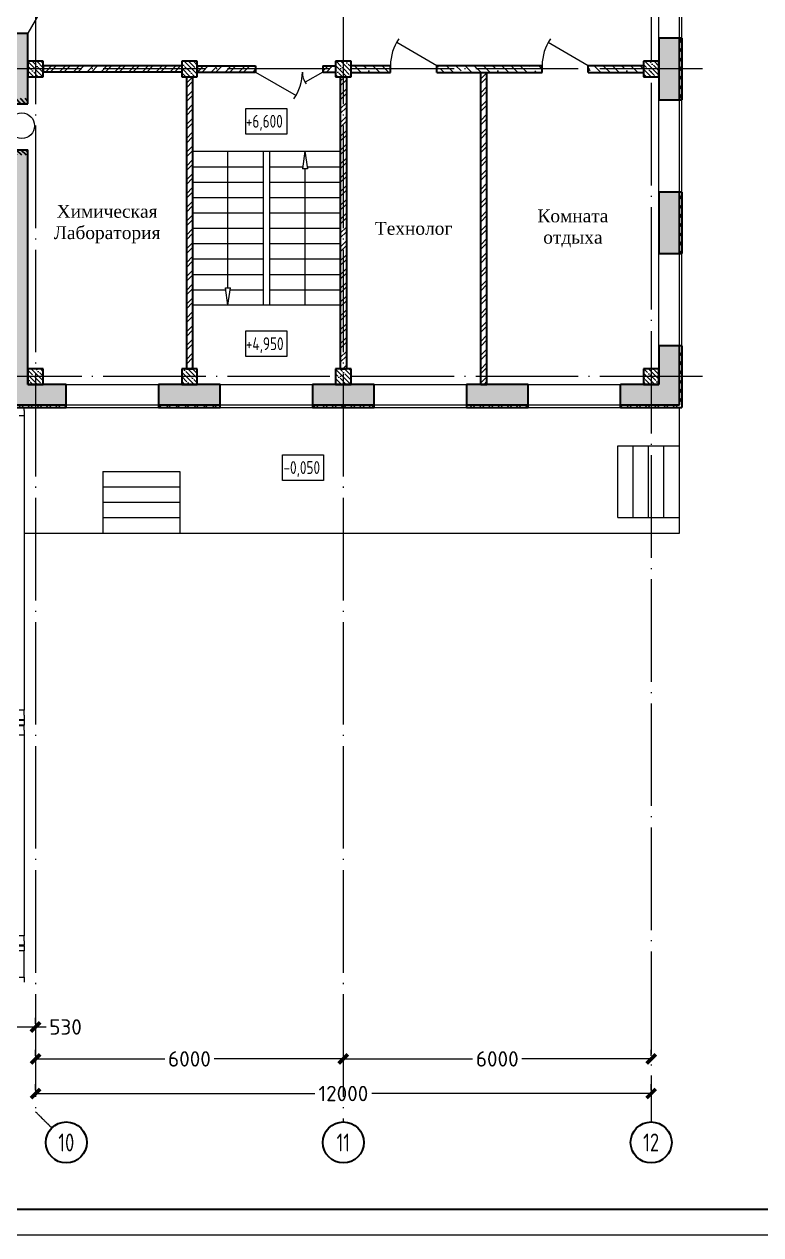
# Model space of a CAD drawing. Extents: x -965262 to 1142518, y -357520 to 71675.
# Drawn here: x -540997 to -526641, y -240088 to -216479 of the extents above; entities that cross this region are included whole.
import ezdxf

# ---------------------------------------------------------------- set-up
doc = ezdxf.new("R2010")
doc.units = 0
doc.header["$LTSCALE"] = 10
doc.linetypes.add('DOTE', pattern=[2.42, 2, -0.2, 0.02, -0.2])
doc.layers.get('0').update_dxf_attribs({"linetype": 'CONTINUOUS', "lineweight": 30})
doc.layers.get('Defpoints').update_dxf_attribs({"linetype": 'CONTINUOUS'})
doc.layers.add('DOTE', color=7, linetype='DOTE', lineweight=9)
doc.styles.add('GOST 2.304', font='isocpeur.ttf', dxfattribs={"width": 0.75, "height": 250})
doc.styles.get("Standard").update_dxf_attribs({"font": 'isocpeur.ttf', "height": 300})
doc.dimstyles.get("Standard").update_dxf_attribs({"dimscale": 100, "dimtxt": 300, "dimasz": 1.8, "dimexe": 1.8, "dimexo": 0.625, "dimgap": 0.9, "dimtad": 0, "dimdec": 0, "dimzin": 0, "dimdsep": 46, "dimtxsty": 'Standard', "dimblk": 'ARCHTICK', "dimcen": 0.9, "dimclrd": 256, "dimclre": 256, "dimclrt": 256, "dimadec": 0, "dimazin": 0, "dimtfac": 1, "dimtdec": 0, "dimtofl": 0, "dimtmove": 0, "dimatfit": 3, "dimfxl": 1, "dimtolj": 1, "dimtzin": 0, "dimlwd": 15, "dimlwe": 15, "dimarcsym": 0})
pattern_1 = [(135, (-631849.92, -214472.12), (-89.80256, -89.80256), []), (135, (-631849.92, -214382.32), (-89.80256, -89.80256), [158.75, -31.75, 0, -31.75])]
pattern_2 = [(135, (-631849.92, -214472.12), (-89.80256, -89.80256), []), (225, (-631849.92, -214472.12), (89.80256, -89.80256), [])]
pattern_3 = [(135, (-1378181, -304977.83), (-44.9012806, -44.9012806), [])]

# ---------------------------------------------------------------- blocks, each defined once
blk = doc.blocks.new('_ArchTick')
at = {"color": 0, "linetype": 'ByBlock', "lineweight": 0, "const_width": 0.4}
blk.add_lwpolyline([(-0.5, -0.5), (0.5, 0.5)], dxfattribs=at)
blk = doc.blocks.new('*D184')
at = {"lineweight": 15, "transparency": 16777216}
for p, q in [((-534777, -236595), (-534777, -236478)), ((-528777, -236595), (-528777, -236478)), ((-534777, -236658), (-532257, -236658)), ((-528777, -236658), (-531297, -236658))]:
    blk.add_line(p, q, dxfattribs=at)
at = {"layer": 'Defpoints', "color": 0, "lineweight": 15, "transparency": 16777216}
for p in [(-534777, -236658), (-534777, -236658), (-528777, -236658)]:
    blk.add_point(p, dxfattribs=at)
at = {"lineweight": 15, "transparency": 16777216, "xscale": 180, "yscale": 180, "zscale": 180, "rotation": 180}
blk.add_blockref('_ArchTick', (-534777, -236658), dxfattribs=at)
at = {"lineweight": 15, "transparency": 16777216, "xscale": 180, "yscale": 180, "zscale": 180}
blk.add_blockref('_ArchTick', (-528777, -236658), dxfattribs=at)
at = {"lineweight": 15, "transparency": 16777216, "insert": (-531777, -236658), "char_height": 300, "attachment_point": 5}
blk.add_mtext('\\A1;6000', dxfattribs=at)
blk = doc.blocks.new('*D185')
at = {"lineweight": 15, "transparency": 16777216}
for p, q in [((-540777, -236595), (-540777, -236478)), ((-534777, -236595), (-534777, -236478)), ((-540777, -236658), (-538257, -236658)), ((-534777, -236658), (-537297, -236658))]:
    blk.add_line(p, q, dxfattribs=at)
at = {"layer": 'Defpoints', "color": 0, "lineweight": 15, "transparency": 16777216}
for p in [(-540777, -236658), (-540777, -236658), (-534777, -236658)]:
    blk.add_point(p, dxfattribs=at)
at = {"lineweight": 15, "transparency": 16777216, "xscale": 180, "yscale": 180, "zscale": 180, "rotation": 180}
blk.add_blockref('_ArchTick', (-540777, -236658), dxfattribs=at)
at = {"lineweight": 15, "transparency": 16777216, "xscale": 180, "yscale": 180, "zscale": 180}
blk.add_blockref('_ArchTick', (-534777, -236658), dxfattribs=at)
at = {"lineweight": 15, "transparency": 16777216, "insert": (-537777, -236658), "char_height": 300, "attachment_point": 5}
blk.add_mtext('\\A1;6000', dxfattribs=at)
blk = doc.blocks.new('*D187')
at = {"lineweight": 15, "transparency": 16777216}
for p, q in [((-541307, -235973), (-541307, -235855)), ((-541307, -236035), (-540777, -236035)), ((-540777, -235973), (-540777, -235855)), ((-540777, -236035), (-540567, -236035))]:
    blk.add_line(p, q, dxfattribs=at)
at = {"layer": 'Defpoints', "color": 0, "lineweight": 15, "transparency": 16777216}
for p in [(-541307, -236035), (-541307, -236035), (-540777, -236035)]:
    blk.add_point(p, dxfattribs=at)
at = {"lineweight": 15, "transparency": 16777216, "xscale": 180, "yscale": 180, "zscale": 180, "rotation": 180}
blk.add_blockref('_ArchTick', (-541307, -236035), dxfattribs=at)
at = {"lineweight": 15, "transparency": 16777216, "xscale": 180, "yscale": 180, "zscale": 180}
blk.add_blockref('_ArchTick', (-540777, -236035), dxfattribs=at)
at = {"lineweight": 15, "transparency": 16777216, "insert": (-540192, -236035), "char_height": 300, "attachment_point": 5}
blk.add_mtext('\\A1;530', dxfattribs=at)
blk = doc.blocks.new('*D188')
at = {"lineweight": 15, "transparency": 16777216}
for p, q in [((-540777, -237270), (-540777, -237153)), ((-528777, -237270), (-528777, -237153)), ((-540777, -237333), (-535332, -237333)), ((-528777, -237333), (-534222, -237333))]:
    blk.add_line(p, q, dxfattribs=at)
at = {"layer": 'Defpoints', "color": 0, "lineweight": 15, "transparency": 16777216}
for p in [(-540777, -237333), (-528777, -237333), (-528777, -237333)]:
    blk.add_point(p, dxfattribs=at)
at = {"lineweight": 15, "transparency": 16777216, "xscale": 180, "yscale": 180, "zscale": 180, "rotation": 180}
blk.add_blockref('_ArchTick', (-540777, -237333), dxfattribs=at)
at = {"lineweight": 15, "transparency": 16777216, "xscale": 180, "yscale": 180, "zscale": 180}
blk.add_blockref('_ArchTick', (-528777, -237333), dxfattribs=at)
at = {"lineweight": 15, "transparency": 16777216, "insert": (-534777, -237333), "char_height": 300, "attachment_point": 5}
blk.add_mtext('\\A1;12000', dxfattribs=at)

msp = doc.modelspace()

# ---------------------------------------------------------------- hatches: boundary and pattern name
at = {"lineweight": 15}
h = msp.add_hatch(dxfattribs=at)
h.set_pattern_fill('ANSI35', color=256, scale=40, style=0)
h.set_pattern_definition([(45, (-963507.88, -163353.68), (-179.60512, 179.60512), []), (45, (-963328.27, -163353.68), (-179.60512, 179.60512), [317.5, -63.5, 0, -63.5])])
h.paths.add_polyline_path([(-540227.1, -198802.1), (-540492.1, -198802.1), (-540492.1, -199202.1), (-540227.1, -199202.1)], flags=17)
h.paths.add_polyline_path([(-539327.1, -198802.1), (-539592.1, -198802.1), (-539592.1, -199202.1), (-539327.1, -199202.1)])
h.paths.add_polyline_path([(-537177.4, -223502.1), (-538377.4, -223502.1), (-538377.4, -223902.1), (-537177.4, -223902.1)])
h.paths.add_polyline_path([(-534177.4, -223502.1), (-534777.4, -223502.1), (-534777.4, -223902.1), (-534177.4, -223902.1)])
h.paths.add_polyline_path([(-540177.4, -223502.1), (-540777.4, -223502.1), (-540777.4, -223902.1), (-540177.4, -223902.1)])
h.paths.add_polyline_path([(-540777.4, -223502.1), (-540927.4, -223502.1), (-540927.4, -223352.1), (-541307.4, -223352.1), (-541307.4, -223902.1), (-540777.4, -223902.1)])
h.paths.add_polyline_path([(-540927.4, -205352.1), (-541307.4, -205352.1), (-541307.4, -211352.1), (-540927.4, -211352.1)])
h.paths.add_polyline_path([(-528227.4, -223352.1), (-528627.4, -223352.1), (-528627.4, -223502.1), (-528777.4, -223502.1), (-528777.4, -223902.1), (-528227.4, -223902.1)])
h.paths.add_polyline_path([(-528227.4, -222752.3), (-528627.4, -222752.3), (-528627.4, -223352.1), (-528227.4, -223352.1)])
h.paths.add_polyline_path([(-528227.4, -219752.3), (-528627.4, -219752.3), (-528627.4, -220952.3), (-528227.4, -220952.3)])
h.paths.add_polyline_path([(-528227.4, -217352.1), (-528627.4, -217352.1), (-528627.4, -217952.3), (-528227.4, -217952.3)])
h.paths.add_polyline_path([(-528227.4, -216752.3), (-528627.4, -216752.3), (-528627.4, -217352.1), (-528227.4, -217352.1)])
h.paths.add_polyline_path([(-528227.4, -213752.3), (-528627.4, -213752.3), (-528627.4, -214952.3), (-528227.4, -214952.3)])
h.paths.add_polyline_path([(-528227.4, -211352.1), (-528627.4, -211352.1), (-528627.4, -211952.3), (-528227.4, -211952.3)])
h.paths.add_polyline_path([(-528227.4, -210752.3), (-528627.4, -210752.3), (-528627.4, -211352.1), (-528227.4, -211352.1)])
h.paths.add_polyline_path([(-528227.4, -207752.3), (-528627.4, -207752.3), (-528627.4, -208952.3), (-528227.4, -208952.3)])
h.paths.add_polyline_path([(-528227.4, -205352.1), (-528627.4, -205352.1), (-528627.4, -205952.3), (-528227.4, -205952.3)])
h.paths.add_polyline_path([(-528227.4, -204752.3), (-528627.4, -204752.3), (-528627.4, -205352.1), (-528227.4, -205352.1)])
h.paths.add_polyline_path([(-528227.4, -201752.3), (-528627.4, -201752.3), (-528627.4, -202952.3), (-528227.4, -202952.3)])
h.paths.add_polyline_path([(-528227.4, -199352.1), (-528627.4, -199352.1), (-528627.4, -199952.3), (-528227.4, -199952.3)])
h.paths.add_polyline_path([(-528227.4, -198802.1), (-528777.4, -198802.1), (-528777.4, -199202.1), (-528627.4, -199202.1), (-528627.4, -199352.1), (-528227.4, -199352.1)])
h.paths.add_polyline_path([(-528777.4, -198802.1), (-529378.2, -198802.1), (-529378.2, -199202.1), (-528777.4, -199202.1)])
h.paths.add_polyline_path([(-531178.2, -198802.1), (-532378.2, -198802.1), (-532378.2, -199202.1), (-531178.2, -199202.1)])
h.paths.add_polyline_path([(-534178.2, -198802.1), (-534777.4, -198802.1), (-534777.4, -199202.1), (-534178.2, -199202.1)])
h.paths.add_polyline_path([(-534777.4, -198802.1), (-539327.1, -198802.1), (-539327.1, -199202.1), (-534777.4, -199202.1)])
h.paths.add_polyline_path([(-540227.1, -198802.1), (-540777.4, -198802.1), (-540777.4, -199202.1), (-540227.1, -199202.1)])
h.paths.add_polyline_path([(-540777.4, -198802.1), (-541307.4, -198802.1), (-541307.4, -199352.1), (-540927.4, -199352.1), (-540927.4, -199202.1), (-540777.4, -199202.1)])
h.paths.add_polyline_path([(-540927.4, -199352.1), (-541307.4, -199352.1), (-541307.4, -205352.1), (-540927.4, -205352.1)])
h.paths.add_polyline_path([(-534777.4, -223502.1), (-535377.4, -223502.1), (-535377.4, -223902.1), (-534777.4, -223902.1)])
h.paths.add_polyline_path([(-531177.4, -223902.1), (-531177.4, -223502.1), (-532377.4, -223502.1), (-532377.4, -223902.1)])
h.paths.add_polyline_path([(-529377.4, -223502.1), (-529377.4, -223902.1), (-528777.4, -223902.1), (-528777.4, -223502.1)])
h.paths.add_polyline_path([(-541307.4, -215752), (-540927.4, -215751.9), (-540927.4, -211352.1), (-541307.4, -211352.1)])
h.paths.add_polyline_path([(-540927.4, -216651.9), (-541307.4, -216652.1), (-541307.4, -217352.1), (-540927.4, -217352.1)])
h.paths.add_polyline_path([(-540927.4, -218931.7), (-541307.4, -218931.7), (-541307.4, -223352.1), (-540927.4, -223352.1)])
h.paths.add_polyline_path([(-541307.4, -218031.7), (-540927.4, -218031.7), (-540927.4, -217352.1), (-541307.4, -217352.1)])
h.paths.add_polyline_path([(-537177.4, -199202.1), (-535377.4, -199202.1), (-535377.4, -198802.1), (-537177.4, -198802.1)])
h = msp.add_hatch(dxfattribs=at)
h.set_pattern_fill('ANSI32', color=1, scale=20, style=0)
h.set_pattern_definition([(45, (-1378181, -304977.83), (-134.70384, 134.70384), []), (45, (-1378091.2, -304977.83), (-134.70384, 134.70384), [])])
h.paths.add_polyline_path([(-536377.4, -217292.1), (-536486.2, -217292.1), (-536486.2, -217412.1), (-536377.4, -217412.1)], flags=17)
h.paths.add_polyline_path([(-528927.4, -205282.1), (-532637.4, -205282.1), (-532637.4, -205422.1), (-528927.4, -205422.1)], flags=17)
h.paths.add_polyline_path([(-533537.4, -205282.1), (-534627.4, -205282.1), (-534627.4, -205422.1), (-533537.4, -205422.1)], flags=16)
h.paths.add_polyline_path([(-533857.4, -217282.1), (-534627.4, -217282.1), (-534627.4, -217422.1), (-533857.4, -217422.1)], flags=17)
h.paths.add_polyline_path([(-530902.4, -217282.1), (-532957.4, -217282.1), (-532957.4, -217422.1), (-530902.4, -217422.1)], flags=17)
h.paths.add_polyline_path([(-528927.4, -217282.1), (-530002.4, -217282.1), (-530002.4, -217422.1), (-528927.4, -217422.1)], flags=17)
h.paths.add_polyline_path([(-534807.4, -211122.1), (-534927.4, -211122.1), (-534927.4, -211202.1), (-534807.4, -211202.1)], flags=17)
h.paths.add_polyline_path([(-540037.4, -203972.1), (-540927.4, -203972.1), (-540927.4, -204092.1), (-540037.4, -204092.1)])
h.paths.add_polyline_path([(-537287.4, -203972.1), (-539137.4, -203972.1), (-539137.4, -204092.1), (-538247.4, -204092.1), (-538247.4, -208202.1), (-539137.4, -208202.1), (-539137.4, -208322.1), (-538247.4, -208322.1), (-538247.4, -208442.1), (-538127.4, -208442.1), (-538127.4, -207442.1), (-536327.4, -207442.1), (-536327.4, -209242.1), (-538127.4, -209242.1), (-538127.4, -209142.1), (-538247.4, -209142.1), (-538247.4, -210422.1), (-538127.4, -210422.1), (-538127.4, -210342.1), (-537957.4, -210342.1), (-537957.4, -210222.1), (-538127.4, -210222.1), (-538127.4, -209362.1), (-536327.4, -209362.1), (-536327.4, -210222.1), (-537257.4, -210222.1), (-537257.4, -210342.1), (-536327.4, -210342.1), (-536327.4, -211202.1), (-538127.4, -211202.1), (-538127.4, -211122.1), (-538247.4, -211122.1), (-538247.4, -211322.1), (-536327.4, -211322.1), (-536327.4, -212012.1), (-536207.4, -212012.1), (-536207.4, -211322.1), (-534927.4, -211322.1), (-534927.4, -211202.1), (-536207.4, -211202.1), (-536207.4, -210342.1), (-534927.4, -210342.1), (-534927.4, -210422.1), (-534807.4, -210422.1), (-534807.4, -210142.1), (-534927.4, -210142.1), (-534927.4, -210222.1), (-536207.4, -210222.1), (-536207.4, -209362.1), (-534927.4, -209362.1), (-534927.4, -209442.1), (-534807.4, -209442.1), (-534807.4, -209362.1), (-533657.4, -209362.1), (-533657.4, -209442.1), (-533537.4, -209442.1), (-533537.4, -209242.1), (-534807.4, -209242.1), (-534807.4, -209112.1), (-534927.4, -209112.1), (-534927.4, -209242.1), (-536207.4, -209242.1), (-536207.4, -207442.1), (-534927.4, -207442.1), (-534927.4, -208412.1), (-534807.4, -208412.1), (-534807.4, -207442.1), (-533537.4, -207442.1), (-533537.4, -206272.1), (-533657.4, -206272.1), (-533657.4, -207322.1), (-535307.4, -207322.1), (-535307.4, -206272.1), (-535427.4, -206272.1), (-535427.4, -207322.1), (-538127.4, -207322.1), (-538127.4, -205412.1), (-535427.4, -205412.1), (-535427.4, -205572.1), (-535307.4, -205572.1), (-535307.4, -205412.1), (-534927.4, -205412.1), (-534927.4, -205292.1), (-538127.4, -205292.1), (-538127.4, -204092.1), (-537287.4, -204092.1)])
h.paths.add_polyline_path([(-540037.4, -208202.1), (-540927.4, -208202.1), (-540927.4, -208322.1), (-540037.4, -208322.1)])
h.paths.add_polyline_path([(-533502.4, -211202.1), (-533537.4, -211202.1), (-533537.4, -210142.1), (-533657.4, -210142.1), (-533657.4, -211202.1), (-534627.4, -211202.1), (-534627.4, -211322.1), (-533502.4, -211322.1)])
h.paths.add_polyline_path([(-529927.4, -211202.1), (-532902.4, -211202.1), (-532902.4, -211322.1), (-532867.4, -211322.1), (-532867.4, -211832.1), (-532747.4, -211832.1), (-532747.4, -211322.1), (-530147.4, -211322.1), (-530147.4, -213512.1), (-530027.4, -213512.1), (-530027.4, -211322.1), (-529927.4, -211322.1)])
h.paths.add_polyline_path([(-528927.4, -211202.1), (-529027.4, -211202.1), (-529027.4, -211322.1), (-528927.4, -211322.1)])
h.paths.add_polyline_path([(-532747.4, -212732.1), (-532867.4, -212732.1), (-532867.4, -212822.1), (-536207.4, -212822.1), (-536207.4, -212612.1), (-536327.4, -212612.1), (-536327.4, -212822.1), (-539777.4, -212822.1), (-539777.4, -212942.1), (-539527.4, -212942.1), (-539527.4, -215882.1), (-538957.4, -215882.1), (-538957.4, -215762.1), (-539407.4, -215762.1), (-539407.4, -212942.1), (-537607.4, -212942.1), (-537607.4, -215762.1), (-538057.4, -215762.1), (-538057.4, -215882.1), (-536937.4, -215882.1), (-536937.4, -215762.1), (-537487.4, -215762.1), (-537487.4, -212942.1), (-535487.4, -212942.1), (-535487.4, -213902.1), (-535367.4, -213902.1), (-535367.4, -212942.1), (-532867.4, -212942.1), (-532867.4, -213512.1), (-532747.4, -213512.1)])
h.paths.add_polyline_path([(-540677.4, -212822.1), (-540927.4, -212822.1), (-540927.4, -212942.1), (-540677.4, -212942.1)])
h.paths.add_polyline_path([(-530027.4, -214412.1), (-530147.4, -214412.1), (-530147.4, -215762.1), (-532747.4, -215762.1), (-532747.4, -214412.1), (-532867.4, -214412.1), (-532867.4, -215762.1), (-535367.4, -215762.1), (-535367.4, -214802.1), (-535487.4, -214802.1), (-535487.4, -215762.1), (-536037.4, -215762.1), (-536037.4, -215882.1), (-530027.4, -215882.1)])
h.paths.add_polyline_path([(-537717.4, -217502.1), (-537837.4, -217502.1), (-537837.4, -223202.1), (-537717.4, -223202.1)])
h.paths.add_polyline_path([(-537927.4, -217292.1), (-540627.4, -217292.1), (-540627.4, -217412.1), (-537927.4, -217412.1)])
h.paths.add_polyline_path([(-536377.4, -217292.1), (-537627.4, -217292.1), (-537627.4, -217412.1), (-536377.4, -217412.1)])
h.paths.add_polyline_path([(-534927.4, -217292.1), (-535177.4, -217292.1), (-535177.4, -217412.1), (-534927.4, -217412.1)])
h.paths.add_polyline_path([(-533857.4, -217282.1), (-534627.4, -217282.1), (-534627.4, -217422.1), (-533857.4, -217422.1)], flags=17)
h.paths.add_polyline_path([(-534717.4, -217502.1), (-534837.4, -217502.1), (-534837.4, -223202.1), (-534717.4, -223202.1)])
h.paths.add_polyline_path([(-530902.4, -217282.1), (-532957.4, -217282.1), (-532957.4, -217422.1), (-530902.4, -217422.1)], flags=17)
h.paths.add_polyline_path([(-531977.4, -217422.1), (-532097.4, -217422.1), (-532097.4, -223502.1), (-531977.4, -223502.1)])
h.paths.add_polyline_path([(-528927.4, -217282.1), (-530002.4, -217282.1), (-530002.4, -217422.1), (-528927.4, -217422.1)], flags=17)
h.paths.add_polyline_path([(-534807.4, -199502.1), (-534927.4, -199502.1), (-534927.4, -202887.1), (-534807.4, -202887.1)])
h.paths.add_polyline_path([(-534807.4, -203787.1), (-534927.4, -203787.1), (-534927.4, -203972.1), (-536387.4, -203972.1), (-536387.4, -204092.1), (-534927.4, -204092.1), (-534927.4, -205202.1), (-534807.4, -205202.1)])
h.paths.add_polyline_path([(-528927.4, -205282.1), (-532637.4, -205282.1), (-532637.4, -205422.1), (-528927.4, -205422.1)], flags=17)
h.paths.add_polyline_path([(-533537.4, -205282.1), (-534627.4, -205282.1), (-534627.4, -205422.1), (-533537.4, -205422.1)], flags=17)
h.paths.add_polyline_path([(-533537.4, -205422.1), (-533657.4, -205422.1), (-533657.4, -205572.1), (-533537.4, -205572.1)], flags=17)
h = msp.add_hatch(dxfattribs=at)
h.set_pattern_fill('ANSI37', color=256, scale=40, angle=90, style=0)
h.set_pattern_definition(pattern_2)
h.paths.add_polyline_path([(-528177.4, -216752.1), (-528227.4, -216752.1), (-528227.4, -217952.3), (-528177.4, -217952.3)])
h = msp.add_hatch(dxfattribs=at)
h.set_pattern_fill('ANSI35', color=256, scale=20, angle=90, style=0)
h.set_pattern_definition(pattern_1)
h.paths.add_polyline_path([(-540777.4, -217202.1), (-540927.4, -217202.1), (-540927.4, -217352.1), (-540777.4, -217352.1)])
h.paths.add_polyline_path([(-540777.4, -217352.1), (-540927.4, -217352.1), (-540927.4, -217502.1), (-540777.4, -217502.1)])
h.paths.add_polyline_path([(-540627.4, -217352.1), (-540777.4, -217352.1), (-540777.4, -217502.1), (-540627.4, -217502.1)])
h.paths.add_polyline_path([(-540627.4, -217202.1), (-540777.4, -217202.1), (-540777.4, -217352.1), (-540627.4, -217352.1)])
h = msp.add_hatch(dxfattribs=at)
h.set_pattern_fill('ANSI35', color=256, scale=20, angle=90, style=0)
h.set_pattern_definition(pattern_1)
h.paths.add_polyline_path([(-537777.4, -217202.1), (-537927.4, -217202.1), (-537927.4, -217352.1), (-537777.4, -217352.1)])
h.paths.add_polyline_path([(-537777.4, -217352.1), (-537927.4, -217352.1), (-537927.4, -217502.1), (-537777.4, -217502.1)])
h.paths.add_polyline_path([(-537627.4, -217352.1), (-537777.4, -217352.1), (-537777.4, -217502.1), (-537627.4, -217502.1)])
h.paths.add_polyline_path([(-537627.4, -217202.1), (-537777.4, -217202.1), (-537777.4, -217352.1), (-537627.4, -217352.1)])
h = msp.add_hatch(dxfattribs=at)
h.set_pattern_fill('ANSI35', color=256, scale=20, angle=90, style=0)
h.set_pattern_definition(pattern_1)
h.paths.add_polyline_path([(-534777.4, -217202.1), (-534927.4, -217202.1), (-534927.4, -217352.1), (-534777.4, -217352.1)])
h.paths.add_polyline_path([(-534777.4, -217352.1), (-534927.4, -217352.1), (-534927.4, -217502.1), (-534777.4, -217502.1)])
h.paths.add_polyline_path([(-534627.4, -217352.1), (-534777.4, -217352.1), (-534777.4, -217502.1), (-534627.4, -217502.1)])
h.paths.add_polyline_path([(-534627.4, -217202.1), (-534777.4, -217202.1), (-534777.4, -217352.1), (-534627.4, -217352.1)])
h = msp.add_hatch(dxfattribs=at)
h.set_pattern_fill('ANSI35', color=256, scale=20, angle=90, style=0)
h.set_pattern_definition(pattern_1)
h.paths.add_polyline_path([(-528777.4, -217202.1), (-528927.4, -217202.1), (-528927.4, -217352.1), (-528777.4, -217352.1)])
h.paths.add_polyline_path([(-528777.4, -217352.1), (-528927.4, -217352.1), (-528927.4, -217502.1), (-528777.4, -217502.1)])
h.paths.add_polyline_path([(-528627.4, -217352.1), (-528777.4, -217352.1), (-528777.4, -217502.1), (-528627.4, -217502.1)])
h.paths.add_polyline_path([(-528627.4, -217202.1), (-528777.4, -217202.1), (-528777.4, -217352.1), (-528627.4, -217352.1)])
h = msp.add_hatch(dxfattribs=at)
h.set_pattern_fill('ANSI35', color=256, scale=40, angle=90)
h.set_pattern_definition([(135, (-631849.92, -214472.12), (-179.6051, -179.6051), []), (135, (-631849.92, -214292.52), (-179.6051, -179.6051), [317.5, -63.5, 0, -63.5])])
h.paths.add_polyline_path([(-533857.4, -217422.1), (-533857.4, -217282.1), (-534627.4, -217282.1), (-534627.4, -217422.1)])
h.paths.add_polyline_path([(-530902.4, -217422.1), (-530902.4, -217282.1), (-532957.4, -217282.1), (-532957.4, -217422.1)])
h.paths.add_polyline_path([(-528927.4, -217422.1), (-528927.4, -217282.1), (-530002.4, -217282.1), (-530002.4, -217422.1)])
h = msp.add_hatch()
h.set_pattern_fill('ANSI31', color=3, scale=20, angle=90)
h.set_pattern_definition(pattern_3)
h.paths.add_polyline_path([(-541227.1, -217922.1), (-540927.1, -217922.1), (-540927.1, -218022.1), (-541227.1, -218022.1)])
h.paths.add_polyline_path([(-541307.1, -217922.1), (-541227.1, -217922.1), (-541227.1, -218022.1), (-541307.1, -218022.1)])
h = msp.add_hatch()
h.set_pattern_fill('ANSI31', color=3, scale=20, angle=90)
h.set_pattern_definition(pattern_3)
h.paths.add_polyline_path([(-541226.7, -218932.3), (-540926.7, -218932.3), (-540926.7, -219032.3), (-541226.7, -219032.3)])
h.paths.add_polyline_path([(-541306.7, -218932.3), (-541226.7, -218932.3), (-541226.7, -219032.3), (-541306.7, -219032.3)])
h = msp.add_hatch(dxfattribs=at)
h.set_pattern_fill('ANSI37', color=256, scale=40, angle=90, style=0)
h.set_pattern_definition(pattern_2)
h.paths.add_polyline_path([(-528177.4, -219752.1), (-528227.4, -219752.1), (-528227.4, -220952.3), (-528177.4, -220952.3)])
h = msp.add_hatch(dxfattribs=at)
h.set_pattern_fill('ANSI37', color=256, scale=40, angle=90, style=0)
h.set_pattern_definition(pattern_2)
h.paths.add_polyline_path([(-528177.4, -222752.1), (-528227.4, -222752.1), (-528227.4, -223902.1), (-529377.4, -223902.1), (-529377.4, -223952.1), (-528177.4, -223952.1)])
h = msp.add_hatch(dxfattribs=at)
h.set_pattern_fill('ANSI35', color=256, scale=20, angle=90, style=0)
h.set_pattern_definition(pattern_1)
h.paths.add_polyline_path([(-540777.4, -223202.1), (-540927.4, -223202.1), (-540927.4, -223352.1), (-540777.4, -223352.1)])
h.paths.add_polyline_path([(-540777.4, -223352.1), (-540927.4, -223352.1), (-540927.4, -223502.1), (-540777.4, -223502.1)])
h.paths.add_polyline_path([(-540627.4, -223352.1), (-540777.4, -223352.1), (-540777.4, -223502.1), (-540627.4, -223502.1)])
h.paths.add_polyline_path([(-540627.4, -223202.1), (-540777.4, -223202.1), (-540777.4, -223352.1), (-540627.4, -223352.1)])
h = msp.add_hatch(dxfattribs=at)
h.set_pattern_fill('ANSI35', color=256, scale=20, angle=90, style=0)
h.set_pattern_definition(pattern_1)
h.paths.add_polyline_path([(-537777.4, -223202.1), (-537927.4, -223202.1), (-537927.4, -223352.1), (-537777.4, -223352.1)])
h.paths.add_polyline_path([(-537777.4, -223352.1), (-537927.4, -223352.1), (-537927.4, -223502.1), (-537777.4, -223502.1)])
h.paths.add_polyline_path([(-537627.4, -223352.1), (-537777.4, -223352.1), (-537777.4, -223502.1), (-537627.4, -223502.1)])
h.paths.add_polyline_path([(-537627.4, -223202.1), (-537777.4, -223202.1), (-537777.4, -223352.1), (-537627.4, -223352.1)])
h = msp.add_hatch(dxfattribs=at)
h.set_pattern_fill('ANSI35', color=256, scale=20, angle=90, style=0)
h.set_pattern_definition(pattern_1)
h.paths.add_polyline_path([(-534777.4, -223202.1), (-534927.4, -223202.1), (-534927.4, -223352.1), (-534777.4, -223352.1)])
h.paths.add_polyline_path([(-534777.4, -223352.1), (-534927.4, -223352.1), (-534927.4, -223502.1), (-534777.4, -223502.1)])
h.paths.add_polyline_path([(-534627.4, -223352.1), (-534777.4, -223352.1), (-534777.4, -223502.1), (-534627.4, -223502.1)])
h.paths.add_polyline_path([(-534627.4, -223202.1), (-534777.4, -223202.1), (-534777.4, -223352.1), (-534627.4, -223352.1)])
h = msp.add_hatch(dxfattribs=at)
h.set_pattern_fill('ANSI35', color=256, scale=20, angle=90, style=0)
h.set_pattern_definition(pattern_1)
h.paths.add_polyline_path([(-528777.4, -223202.1), (-528927.4, -223202.1), (-528927.4, -223352.1), (-528777.4, -223352.1)])
h.paths.add_polyline_path([(-528777.4, -223352.1), (-528927.4, -223352.1), (-528927.4, -223502.1), (-528777.4, -223502.1)])
h.paths.add_polyline_path([(-528627.4, -223352.1), (-528777.4, -223352.1), (-528777.4, -223502.1), (-528627.4, -223502.1)])
h.paths.add_polyline_path([(-528627.4, -223202.1), (-528777.4, -223202.1), (-528777.4, -223352.1), (-528627.4, -223352.1)])
h = msp.add_hatch(dxfattribs=at)
h.set_pattern_fill('ANSI37', color=256, scale=40, angle=90, style=0)
h.set_pattern_definition([(135, (-546537.72, -223683.54), (-89.8026, -89.8026), []), (225, (-546537.72, -223683.54), (89.8026, -89.8026), [])])
h.paths.add_polyline_path([(-545807.4, -223652.1), (-548807.4, -223652.1), (-548807.4, -223702.1), (-545807.4, -223702.1)], flags=17)
h.paths.add_polyline_path([(-538377.4, -223902.1), (-538377.4, -223952.1), (-537177.4, -223952.1), (-537177.4, -223902.1)])
h.paths.add_polyline_path([(-548807.4, -223652.1), (-545807.4, -223652.1), (-545807.4, -223702.1), (-548807.4, -223702.1)])
h = msp.add_hatch(dxfattribs=at)
h.set_pattern_fill('ANSI37', color=256, scale=40, angle=90)
h.set_pattern_definition(pattern_2)
h.paths.add_polyline_path([(-541307.4, -223652.1), (-542807.4, -223652.1), (-542807.4, -223702.1), (-541357.4, -223702.1), (-541357.4, -223952.1), (-540177.4, -223952.1), (-540177.4, -223902.1), (-541307.4, -223902.1)])
h = msp.add_hatch(dxfattribs=at)
h.set_pattern_fill('ANSI37', color=256, scale=40, angle=90, style=0)
h.set_pattern_definition(pattern_2)
h.paths.add_polyline_path([(-535377.4, -223952.1), (-534487.4, -223952.1), (-534487.4, -223902.1), (-535377.4, -223902.1)])
h.paths.add_polyline_path([(-534487.4, -223952.1), (-534177.4, -223952.1), (-534177.4, -223902.1), (-534487.4, -223902.1)])
h = msp.add_hatch(dxfattribs=at)
h.set_pattern_fill('ANSI37', color=256, scale=40, angle=90, style=0)
h.set_pattern_definition(pattern_2)
h.paths.add_polyline_path([(-532377.4, -223902.1), (-532377.4, -223952.1), (-531177.4, -223952.1), (-531177.4, -223902.1)])

# ---------------------------------------------------------------- linework, layer by layer
for p, q in [((-528627.4, -216752.3, -4711.1), (-528627.4, -214952.3, -4711.1)), ((-528227.4, -216752.3, -4711.1), (-528227.4, -214952.3, -4711.1)), ((-528177.4, -216752.3, -2902.6), (-528177.4, -214952.3, -2902.6)), ((-540477.3, -215872.3, -4711.1), (-540927.1, -216651.9, -4711.1)), ((-533736.8, -216832.1, -4711.1), (-532957.4, -217282.1, -4711.1)), ((-530781.8, -216832.1, -4711.1), (-530002.4, -217282.1, -4711.1)), ((-536486.2, -217412.5, -4711.1), (-535698.1, -217867.5, -4711.1)), ((-535177.4, -217412.1, -4711.1), (-535522.9, -217611.2, -4711.1)), ((-536677.4, -218122.3, -4711.1), (-535877.4, -218122.3, -4711.1)), ((-536677.4, -218622.3, -4711.1), (-536677.4, -218122.3, -4711.1)), ((-535877.4, -218122.3, -4711.1), (-535877.4, -218622.3, -4711.1)), ((-528627.4, -219752.3, -4711.1), (-528627.4, -217952.3, -4711.1)), ((-528227.4, -219752.3, -4711.1), (-528227.4, -217952.3, -4711.1)), ((-528177.4, -219752.3, -2902.6), (-528177.4, -217952.3, -2902.6)), ((-535877.4, -218622.3, -4711.1), (-536677.4, -218622.3, -4711.1)), ((-537717.4, -218957.1, -4711.1), (-534837.4, -218957.1, -4711.1)), ((-537027.4, -221617.8, -4711.1), (-537027.4, -218957.1, -4711.1)), ((-536337.4, -218957.1, -4711.1), (-536337.4, -221957.1, -4711.1)), ((-536217.4, -218957.1, -4711.1), (-536217.4, -221957.1, -4711.1)), ((-535527.4, -218957.1, -4711.1), (-535576.4, -219296.4, -4711.1)), ((-535527.4, -218957.1, -4711.1), (-535478.4, -219296.4, -4711.1)), ((-537717.4, -219257.1, -4711.1), (-536337.4, -219257.1, -4711.1)), ((-536217.4, -219257.1, -4711.1), (-535570.8, -219257.1, -4711.1)), ((-535478.4, -219296.4, -4711.1), (-535576.4, -219296.4, -4711.1)), ((-535527.4, -219296.4, -4711.1), (-535527.4, -221957.1, -4711.1)), ((-535484.1, -219257.1, -4711.1), (-534837.4, -219257.1, -4711.1)), ((-537717.4, -219557.1, -4711.1), (-536337.4, -219557.1, -4711.1)), ((-536217.4, -219557.1, -4711.1), (-534837.4, -219557.1, -4711.1)), ((-537717.4, -219857.1, -4711.1), (-536337.4, -219857.1, -4711.1)), ((-536217.4, -219857.1, -4711.1), (-534837.4, -219857.1, -4711.1)), ((-537717.4, -220157.1, -4711.1), (-536337.4, -220157.1, -4711.1)), ((-536217.4, -220157.1, -4711.1), (-534837.4, -220157.1, -4711.1)), ((-537717.4, -220457.1, -4711.1), (-536337.4, -220457.1, -4711.1)), ((-536217.4, -220457.1, -4711.1), (-534837.4, -220457.1, -4711.1)), ((-537717.4, -220757.1, -4711.1), (-536337.4, -220757.1, -4711.1)), ((-536217.4, -220757.1, -4711.1), (-534837.4, -220757.1, -4711.1)), ((-528627.4, -222752.3, -4711.1), (-528627.4, -220952.3, -4711.1)), ((-528227.4, -222752.3, -4711.1), (-528227.4, -220952.3, -4711.1)), ((-528177.4, -222752.3, -4711.1), (-528177.4, -220952.3, -4711.1)), ((-537717.4, -221057.1, -4711.1), (-536337.4, -221057.1, -4711.1)), ((-536217.4, -221057.1, -4711.1), (-534837.4, -221057.1, -4711.1)), ((-537717.4, -221357.1, -4711.1), (-536337.4, -221357.1, -4711.1)), ((-536217.4, -221357.1, -4711.1), (-534837.4, -221357.1, -4711.1)), ((-537717.4, -221657.1, -4711.1), (-537070.7, -221657.1, -4711.1)), ((-537027.4, -221957.1, -4711.1), (-537076.4, -221617.8, -4711.1)), ((-537076.4, -221617.8, -4711.1), (-536978.4, -221617.8, -4711.1)), ((-537027.4, -221957.1, -4711.1), (-536978.4, -221617.8, -4711.1)), ((-536984.1, -221657.1, -4711.1), (-536337.4, -221657.1, -4711.1)), ((-536217.4, -221657.1, -4711.1), (-534837.4, -221657.1, -4711.1)), ((-534837.4, -221957.1, -4711.1), (-537717.4, -221957.1, -4711.1)), ((-536677.4, -222460.6, -4711.1), (-535877.4, -222460.6, -4711.1)), ((-536677.4, -222960.6, -4711.1), (-536677.4, -222460.6, -4711.1)), ((-535877.4, -222460.6, -4711.1), (-535877.4, -222960.6, -4711.1)), ((-535877.4, -222960.6, -4711.1), (-536677.4, -222960.6, -4711.1)), ((-540177.4, -223502.1, -4711.1), (-538377.4, -223502.1, -4711.1)), ((-537177.4, -223502.1, -4711.1), (-535377.4, -223502.1, -4711.1)), ((-534177.4, -223502.1, -4711.1), (-532377.4, -223502.1, -4711.1)), ((-531177.4, -223502.1, -4711.1), (-529377.4, -223502.1, -4711.1)), ((-540997.4, -224014.1, 216.9), (-540999.7, -224014.1, 216.9)), ((-540997.4, -224014.1, 216.9), (-540997.4, -223952.1, 216.9)), ((-540997.4, -224014.1, 216.9), (-540997.4, -224114.1, 216.9)), ((-540177.4, -223902.1, -4711.1), (-538377.4, -223902.1, -4711.1)), ((-540177.4, -223952.1, -2902.6), (-538377.4, -223952.1, -2902.6)), ((-537177.4, -223902.1, -4711.1), (-535377.4, -223902.1, -4711.1)), ((-537177.4, -223952.1, -2902.6), (-535377.4, -223952.1, -2902.6)), ((-534177.4, -223902.1, -4711.1), (-532377.4, -223902.1, -4711.1)), ((-534177.4, -223952.1, -2902.6), (-532377.4, -223952.1, -2902.6)), ((-531177.4, -223902.1, -4711.1), (-529377.4, -223902.1, -4711.1)), ((-531177.4, -223952.1, -2902.6), (-529377.4, -223952.1, -2902.6)), ((-528227.4, -226402.1, -1808.5), (-528227.4, -223952.1, 301.4)), ((-540997.4, -224114.1, 216.9), (-541097.4, -224114.1, 216.9)), ((-540997.4, -224114.1, 216.9), (-540997.4, -229857.1, 216.9)), ((-529427.4, -224702.1, -1808.5), (-528227.4, -224702.1, -1808.5)), ((-529427.4, -226102.1, -1808.5), (-529427.4, -224702.1, -1808.5)), ((-529127.4, -226102.1, -1808.5), (-529127.4, -224702.1, -1808.5)), ((-528827.4, -226102.1, -1808.5), (-528827.4, -224702.1, -1808.5)), ((-528527.4, -226102.1, -1808.5), (-528527.4, -224702.1, -1808.5)), ((-535963.7, -224876), (-535163.7, -224876)), ((-535963.7, -225376), (-535963.7, -224876)), ((-535163.7, -224876), (-535163.7, -225376)), ((-539467.4, -225202.1, 0), (-539467.4, -226402.1, 0)), ((-539467.4, -225202.1, -1808.5), (-537967.4, -225202.1, -1808.5)), ((-537967.4, -225202.1, 0), (-537967.4, -226402.1, 0)), ((-535163.7, -225376), (-535963.7, -225376)), ((-539467.4, -225502.1, -1808.5), (-537967.4, -225502.1, -1808.5)), ((-539467.4, -225802.1, -1808.5), (-537967.4, -225802.1, -1808.5)), ((-539467.4, -226102.1, -1808.5), (-537967.4, -226102.1, -1808.5)), ((-529427.4, -226102.1, -1808.5), (-528227.4, -226102.1, -1808.5)), ((-540997.4, -226402.1, -1808.5), (-528227.4, -226402.1, -1808.5)), ((-540997.4, -229857.1, 216.9), (-541097.4, -229857.1, 216.9)), ((-540997.4, -229957.1, 216.9), (-540997.4, -229857.1, 216.9)), ((-540997.4, -230042.1, 216.9), (-541097.4, -230042.1, 216.9)), ((-541097.4, -230052.1, 216.9), (-540997.4, -230052.1, 216.9)), ((-540997.4, -230152.1, 216.9), (-541097.4, -230152.1, 216.9)), ((-540997.4, -230162.1, 216.9), (-541097.4, -230162.1, 216.9)), ((-540997.4, -229957.1, 216.9), (-540999.7, -229957.1, 216.9)), ((-540997.4, -229957.1, 216.9), (-540997.4, -230042.1, 216.9)), ((-540997.4, -230042.1, 216.9), (-540997.4, -230052.1, 216.9)), ((-540997.4, -230052.1, 216.9), (-540997.4, -230152.1, 216.9)), ((-540997.4, -230162.1, 216.9), (-540997.4, -230152.1, 216.9)), ((-540997.4, -230247.1, 216.9), (-540997.4, -230162.1, 216.9)), ((-540997.4, -230347.1, 216.9), (-541097.4, -230347.1, 216.9)), ((-540997.4, -230247.1, 216.9), (-540999.7, -230247.1, 216.9)), ((-540997.4, -230247.1, 216.9), (-540997.4, -230347.1, 216.9)), ((-540997.4, -230347.1, 216.9), (-540997.4, -234257.1, 216.9)), ((-540997.4, -234257.1, 216.9), (-541097.4, -234257.1, 216.9)), ((-540997.4, -234357.1, 216.9), (-540999.7, -234357.1, 216.9)), ((-540997.4, -234357.1, 216.9), (-540997.4, -234257.1, 216.9)), ((-540997.4, -234357.1, 216.9), (-540997.4, -234442.1, 216.9)), ((-540997.4, -234442.1, 216.9), (-541097.4, -234442.1, 216.9)), ((-541097.4, -234452.1, 216.9), (-540997.4, -234452.1, 216.9)), ((-540997.4, -234552.1, 216.9), (-541097.4, -234552.1, 216.9)), ((-540997.4, -234552.1, 216.9), (-541097.4, -234552.1, 216.9)), ((-540997.4, -234452.1, 216.9), (-540997.4, -234442.1, 216.9)), ((-540997.4, -234452.1, 216.9), (-540997.4, -234552.1, 216.9)), ((-540997.4, -235062.1, 216.9), (-540997.4, -234552.1, 216.9)), ((-541097.4, -235062.1, 216.9), (-540997.4, -235062.1, 216.9)), ((-540997.4, -235062.1, 216.9), (-541000.6, -235062.1, 216.9)), ((-540997.4, -235062.1, 216.9), (-540997.4, -235162.1, 216.9)), ((-540997.4, -235162.1, 216.9), (-541000.6, -235162.1, 216.9))]:
    msp.add_line(p, q, dxfattribs=at)
for p, q in [((-541307.4, -216652.1, -4711.1), (-540927.4, -216651.9, -4711.1)), ((-528177.4, -216752.3, -2902.6), (-528177.4, -217952.3, -2902.6)), ((-534627.4, -217282.1, -4711.1), (-533857.4, -217282.1, -4711.1)), ((-534627.4, -217422.1, -4711.1), (-533857.4, -217422.1, -4711.1)), ((-533857.4, -217422.1, -4711.1), (-533857.4, -217282.1, -4711.1)), ((-532957.4, -217282.1, -4711.1), (-530902.4, -217282.1, -4711.1)), ((-532957.4, -217422.1, -4711.1), (-532957.4, -217282.1, -4711.1)), ((-532957.4, -217422.1, -4711.1), (-530902.4, -217422.1, -4711.1)), ((-531977.4, -217422.1, -4711.1), (-531977.4, -217422.1, -4711.1)), ((-530902.4, -217422.1, -4711.1), (-530902.4, -217282.1, -4711.1)), ((-530002.4, -217282.1, -4711.1), (-528927.4, -217282.1, -4711.1)), ((-530002.4, -217422.1, -4711.1), (-530002.4, -217282.1, -4711.1)), ((-530002.4, -217422.1, -4711.1), (-528927.4, -217422.1, -4711.1)), ((-541307.4, -218031.7, -4711.1), (-540927.4, -218031.7, -4711.1)), ((-541307.4, -218931.7, -4711.1), (-540927.4, -218931.7, -4711.1)), ((-528177.4, -219752.3, -2902.6), (-528177.4, -220952.3, -4711.1)), ((-528177.4, -222752.3, -2902.6), (-528177.4, -223952.1, -2902.6)), ((-531177.4, -223952.1, -2902.6), (-531177.4, -223502.1, -4711.1)), ((-529377.4, -223952.1, -2902.6), (-529377.4, -223502.1, -4711.1)), ((-541357.4, -223952.1, -2902.6), (-540177.4, -223952.1, -2902.6)), ((-538377.4, -223952.1, -2902.6), (-537177.4, -223952.1, -2902.6)), ((-535377.4, -223952.1, -2902.6), (-534177.4, -223952.1, -2902.6)), ((-532377.4, -223952.1, -2902.6), (-531177.4, -223952.1, -2902.6)), ((-529377.4, -223952.1, -2902.6), (-528177.4, -223952.1, -2902.6))]:
    msp.add_line(p, q)
at = {"lineweight": 30}
for p, q in [((-540927.4, -218031.7, -4711.1), (-540927.4, -216651.9, -4711.1)), ((-528627.4, -216752.3, -4711.1), (-528627.4, -217952.3, -4711.1)), ((-528177.4, -216752.3, -2902.6), (-528627.4, -216752.3, -4711.1)), ((-528227.4, -217952.3, -4711.1), (-528227.4, -216752.3, -4711.1)), ((-540927.4, -217202.1, -4711.1), (-540927.4, -217502.1, -4711.1)), ((-540627.4, -217202.1, -4711.1), (-540927.4, -217202.1, -4711.1)), ((-540627.4, -217502.1, -4711.1), (-540627.4, -217202.1, -4711.1)), ((-537927.4, -217202.1, -4711.1), (-537927.4, -217502.1, -4711.1)), ((-537627.4, -217202.1, -4711.1), (-537927.4, -217202.1, -4711.1)), ((-537627.4, -217502.1, -4711.1), (-537627.4, -217202.1, -4711.1)), ((-534927.4, -217202.1, -4711.1), (-534927.4, -217502.1, -4711.1)), ((-534627.4, -217202.1, -4711.1), (-534927.4, -217202.1, -4711.1)), ((-534627.4, -217502.1, -4711.1), (-534627.4, -217202.1, -4711.1)), ((-528927.4, -217202.1, -4711.1), (-528927.4, -217502.1, -4711.1)), ((-528627.4, -217202.1, -4711.1), (-528927.4, -217202.1, -4711.1)), ((-528627.4, -217502.1, -4711.1), (-528627.4, -217202.1, -4711.1)), ((-540927.4, -217502.1, -4711.1), (-540627.4, -217502.1, -4711.1)), ((-537927.4, -217502.1, -4711.1), (-537627.4, -217502.1, -4711.1)), ((-534927.4, -217502.1, -4711.1), (-534627.4, -217502.1, -4711.1)), ((-528927.4, -217502.1, -4711.1), (-528627.4, -217502.1, -4711.1)), ((-528627.4, -217952.3, -4711.1), (-528177.4, -217952.3, -2902.6)), ((-540927.4, -223502.1, -4711.1), (-540927.4, -218931.7, -4711.1)), ((-528627.4, -219752.3, -4711.1), (-528627.4, -220952.3, -4711.1)), ((-528177.4, -219752.3, -2902.6), (-528627.4, -219752.3, -4711.1)), ((-528227.4, -220952.3, -4711.1), (-528227.4, -219752.3, -4711.1)), ((-528627.4, -220952.3, -4711.1), (-528177.4, -220952.3, -4711.1)), ((-528627.4, -222752.3, -4711.1), (-528627.4, -223502.1, -4711.1)), ((-528177.4, -222752.3, -2902.6), (-528627.4, -222752.3, -4711.1)), ((-528227.4, -223902.1, -4711.1), (-528227.4, -222752.3, -4711.1)), ((-540927.4, -223202.1, -4711.1), (-540927.4, -223502.1, -4711.1)), ((-540627.4, -223202.1, -4711.1), (-540927.4, -223202.1, -4711.1)), ((-540627.4, -223502.1, -4711.1), (-540627.4, -223202.1, -4711.1)), ((-537927.4, -223202.1, -4711.1), (-537927.4, -223502.1, -4711.1)), ((-537627.4, -223202.1, -4711.1), (-537927.4, -223202.1, -4711.1)), ((-537627.4, -223502.1, -4711.1), (-537627.4, -223202.1, -4711.1)), ((-534927.4, -223202.1, -4711.1), (-534927.4, -223502.1, -4711.1)), ((-534627.4, -223202.1, -4711.1), (-534927.4, -223202.1, -4711.1)), ((-534627.4, -223502.1, -4711.1), (-534627.4, -223202.1, -4711.1)), ((-528927.4, -223202.1, -4711.1), (-528927.4, -223502.1, -4711.1)), ((-528627.4, -223202.1, -4711.1), (-528927.4, -223202.1, -4711.1)), ((-528627.4, -223502.1, -4711.1), (-528627.4, -223202.1, -4711.1)), ((-540927.4, -223502.1, -4711.1), (-540627.4, -223502.1, -4711.1)), ((-540177.4, -223502.1, -4711.1), (-540927.4, -223502.1, -4711.1)), ((-540177.4, -223952.1, -2902.6), (-540177.4, -223502.1, -4711.1)), ((-538377.4, -223502.1, -4711.1), (-538377.4, -223952.1, -2902.6)), ((-537177.4, -223502.1, -4711.1), (-538377.4, -223502.1, -4711.1)), ((-537927.4, -223502.1, -4711.1), (-537627.4, -223502.1, -4711.1)), ((-537177.4, -223952.1, -2902.6), (-537177.4, -223502.1, -4711.1)), ((-535377.4, -223502.1, -4711.1), (-535377.4, -223952.1, -2902.6)), ((-534177.4, -223502.1, -4711.1), (-535377.4, -223502.1, -4711.1)), ((-534927.4, -223502.1, -4711.1), (-534627.4, -223502.1, -4711.1)), ((-534177.4, -223952.1, -2902.6), (-534177.4, -223502.1, -4711.1)), ((-532377.4, -223502.1, -4711.1), (-532377.4, -223952.1, -2902.6)), ((-531177.4, -223502.1, -4711.1), (-532377.4, -223502.1, -4711.1)), ((-528627.4, -223502.1, -4711.1), (-529377.4, -223502.1, -4711.1)), ((-528927.4, -223502.1, -4711.1), (-528627.4, -223502.1, -4711.1)), ((-541307.4, -223902.1, -4711.1), (-540177.4, -223902.1, -4711.1)), ((-538377.4, -223902.1, -4711.1), (-537177.4, -223902.1, -4711.1)), ((-535377.4, -223902.1, -4711.1), (-534177.4, -223902.1, -4711.1)), ((-532377.4, -223902.1, -4711.1), (-531177.4, -223902.1, -4711.1)), ((-529377.4, -223902.1, -4711.1), (-528227.4, -223902.1, -4711.1))]:
    msp.add_line(p, q, dxfattribs=at)
at = {"color": 1}
for p, q in [((-537927.4, -217292.1, -4711.1), (-540627.4, -217292.1, -4711.1)), ((-540627.4, -217292.1, -4711.1), (-540627.4, -217412.1, -4711.1)), ((-537927.4, -217412.1, -4711.1), (-540627.4, -217412.1, -4711.1)), ((-537927.4, -217292.1, -4711.1), (-537927.4, -217412.1, -4711.1)), ((-537627.4, -217292.1, -4711.1), (-536486.2, -217292.1, -4711.1)), ((-537627.4, -217292.1, -4711.1), (-537627.4, -217412.1, -4711.1)), ((-537627.4, -217412.1, -4711.1), (-536486.2, -217412.1, -4711.1)), ((-536486.2, -217292.5, -4711.1), (-536486.2, -217412.5, -4711.1)), ((-535177.4, -217292.1, -4711.1), (-535177.4, -217412.1, -4711.1)), ((-535177.4, -217292.1, -4711.1), (-534927.4, -217292.1, -4711.1)), ((-535177.4, -217412.1, -4711.1), (-534927.4, -217412.1, -4711.1)), ((-534927.4, -217292.1, -4711.1), (-534927.4, -217412.1, -4711.1)), ((-532097.4, -223502.1, -4711.1), (-532097.4, -217422.1, -4711.1)), ((-532097.4, -217422.1, -4711.1), (-531977.4, -217422.1, -4711.1)), ((-531977.4, -223502.1, -4711.1), (-531977.4, -217422.1, -4711.1)), ((-537837.4, -217502.1, -4711.1), (-537837.4, -223202.1, -4711.1)), ((-537837.4, -217502.1, -4711.1), (-537717.4, -217502.1, -4711.1)), ((-537717.4, -217502.1, -4711.1), (-537717.4, -223202.1, -4711.1)), ((-534837.4, -217502.1, -4711.1), (-534837.4, -223202.1, -4711.1)), ((-534837.4, -217502.1, -4711.1), (-534717.4, -217502.1, -4711.1)), ((-534717.4, -217502.1, -4711.1), (-534717.4, -223202.1, -4711.1)), ((-537837.4, -223202.1, -4711.1), (-537717.4, -223202.1, -4711.1)), ((-534837.4, -223202.1, -4711.1), (-534717.4, -223202.1, -4711.1)), ((-532097.4, -223502.1, -4711.1), (-531977.4, -223502.1, -4711.1))]:
    msp.add_line(p, q, dxfattribs=at)
at = {"lineweight": 15, "elevation": -1808.5}
msp.add_lwpolyline([(-484562.4, -240087.8), (-484562.4, -155987.8), (-603462.4, -155987.8), (-603462.4, -240087.8)], close=True, dxfattribs=at)
at = {"elevation": -1808.5}
msp.add_lwpolyline([(-485062.4, -239587.8), (-485062.4, -156487.8), (-601462.4, -156487.8), (-601462.4, -239587.8)], close=True, dxfattribs=at)
at = {"lineweight": 15}
msp.add_circle((-541045.5, -218459.1, -3259.8), 250, dxfattribs=at)
for centre, radius, start, end in [((-532957.4, -217282.1, -4711.1), 900, 145, 180), ((-530002.4, -217282.1, -4711.1), 900, 145, 180), ((-536486.2, -217411.8, -4711.1), 910, 325, 0), ((-535177.4, -217412.1, -4711.1), 398.7, 179.95114, 214.95114)]:
    msp.add_arc(centre, radius, start, end, dxfattribs=at)
at = {"layer": 'DOTE', "ltscale": 100, "extrusion": (0, -1, 0)}
for p, q in [((-540777.4, -191837.3, -6162.4), (-540777.4, -237687.4, -6162.4)), ((-534777.4, -191837.3, -6162.4), (-534777.4, -237887.4, -6162.4)), ((-528777.4, -198264, -6162.4), (-528777.4, -237887.4, -6162.4))]:
    msp.add_line(p, q, dxfattribs=at)
at = {"layer": 'DOTE', "ltscale": 100}
for p, q in [((-527777.4, -217352.1, -6162.4), (-599662.7, -217352.1, -6162.4)), ((-527777.4, -223352.1, -6162.4), (-599662.7, -223352.1, -6162.4))]:
    msp.add_line(p, q, dxfattribs=at)
at = {"layer": 'DOTE'}
msp.add_line((-540777.4, -237687.4, -6162.4), (-540460.3, -238004.6, -6162.4), dxfattribs=at)
at = {"layer": 'DOTE', "linetype": 'Continuous', "lineweight": 30}
for centre in [(-540177.4, -238287.4, -6162.4), (-534777.4, -238287.4, -6162.4), (-528777.4, -238287.4, -6162.4)]:
    msp.add_circle(centre, 400, dxfattribs=at)

# ---------------------------------------------------------------- texts
at = {"lineweight": 0, "style": 'GOST 2.304', "width": 0.75}
for s, p in [('+6,600', (-536677.8, -218496.3, -4711.1)), ('+4,950', (-536677.8, -222834.6, -4711.1))]:
    msp.add_text(s, height=250, dxfattribs=at).set_placement(p)
at = {"style": 'GOST 2.304', "width": 0.75}
msp.add_text('-0,050', height=250, dxfattribs=at).set_placement((-535944.5, -225250))
at = {"lineweight": 0, "char_height": 250, "attachment_point": 5}
for s, insert, width in [('{\\fTimes New Roman|b0|i0|c204|p18;Химическая\\PЛаборатория}', (-539382.4, -220377.1, -4711.1), 3090), ('{\\fTimes New Roman|b0|i0|c204|p18;Комната\\Pотдыха}', (-530302.4, -220462.1, -4711.1), 3350), ('{\\fTimes New Roman|b0|i0|c204|p18;Технолог}', (-533407.4, -220462.1, -4711.1), 2620)]:
    msp.add_mtext(s, dxfattribs=dict(at, insert=insert, width=width))
at = {"layer": 'DOTE', "linetype": 'Continuous', "lineweight": 30, "ltscale": 100, "char_height": 350, "width": 800, "attachment_point": 5, "style": 'GOST 2.304'}
for s, insert in [('10', (-540177.4, -238287.4, -6162.4)), ('11', (-534777.4, -238287.4, -6162.4)), ('12', (-528777.4, -238287.4, -6162.4))]:
    msp.add_mtext(s, dxfattribs=dict(at, insert=insert))

# ---------------------------------------------------------------- dimensions: what is measured, and where the dimension line sits
at = {"lineweight": 15}
dim = msp.add_linear_dim(base=(-541307.4, -236035, -4711.1), p1=(-540777.4, -236035, -4711.1), p2=(-541307.4, -236035, -4711.1), dimstyle='Standard', dxfattribs=at)
dim.commit()
dim.dimension.update_dxf_attribs({"geometry": '*D187', "text_midpoint": (-540192.4, -236035, -4711.1), "dimtype": 160})
for base, p1, p2, picture, middle in [((-540777.4, -236657.7, -4711.1), (-534777.4, -236657.7, -4711.1), (-540777.4, -236657.7, -4711.1), '*D185', (-537777.4, -236657.7, -4711.1)), ((-534777.4, -236657.7, -4711.1), (-528777.4, -236657.7, -4711.1), (-534777.4, -236657.7, -4711.1), '*D184', (-531777.4, -236657.7, -4711.1)), ((-528777.4, -237332.9, -4711.1), (-540777.4, -237332.9, -4711.1), (-528777.4, -237332.9, -4711.1), '*D188', (-534777.4, -237332.9, -4711.1))]:
    dim = msp.add_linear_dim(base=base, p1=p1, p2=p2, dimstyle='Standard', dxfattribs=at)
    dim.commit()
    dim.dimension.update_dxf_attribs({"geometry": picture, "text_midpoint": middle})

doc.saveas('drawing.dxf')
